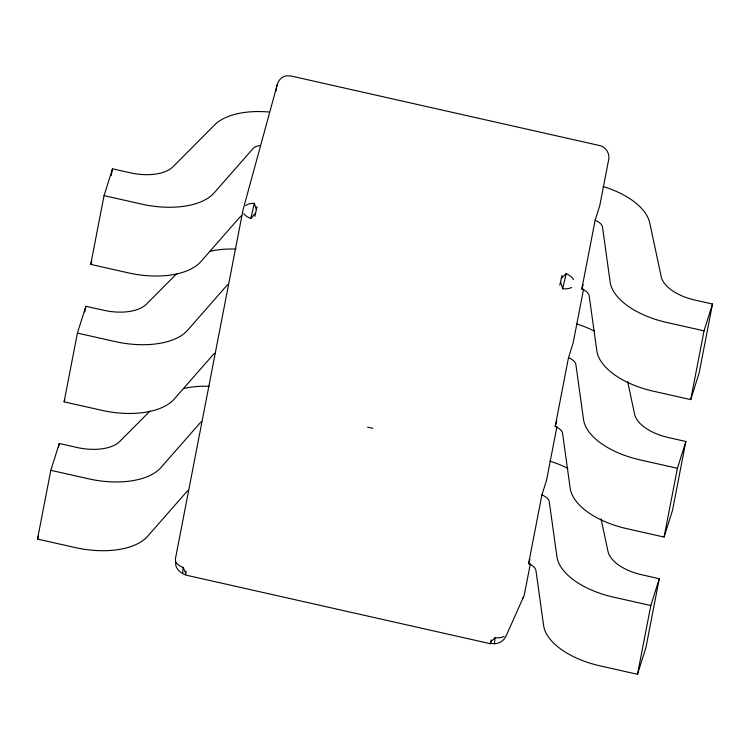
<?xml version="1.0" encoding="UTF-8"?>
<svg xmlns="http://www.w3.org/2000/svg" width="750" height="750" viewBox="0 0 750 750"><rect width="100%" height="100%" fill="white"/><g stroke="black" fill="none" stroke-linecap="round" stroke-linejoin="round"><path stroke-width="1.12" d="M491.053 639.881L490.659 643.781L185.681 575.053L182.597 573.478L183.206 567.478A13.612 6.994 11 0 1 176.137 562.537M185.616 574.547L186.075 571.153M490.594 643.284L494.438 643.762L495.047 637.762A13.612 6.994 11 0 0 504.084 636.45M188.372 490.462A13.612 6.994 11 0 0 186.656 491.803L147.647 536.278A68.053 34.978 11 0 1 75.009 547.528L37.5 539.072L50.822 470.316L59.278 443.494L76.875 447.459A40.828 20.991 11 0 0 119.794 441.412L150.084 410.991M214.969 353.222A13.612 6.994 11 0 0 213.253 354.562L174.244 399.047A68.053 34.978 11 0 1 101.606 410.287L64.097 401.841L77.419 333.075L85.875 306.253L103.472 310.219A40.828 20.991 11 0 0 146.391 304.181L176.681 273.75M241.603 215.775A13.612 6.994 11 0 0 239.887 217.116L200.878 261.6A68.053 34.978 11 0 1 128.241 272.85L90.731 264.394L104.053 195.628L112.509 168.816L130.106 172.772A40.828 20.991 11 0 0 173.025 166.734L214.781 124.791A68.053 34.978 11 0 1 268.959 112.013M58.613 446.934L59.278 443.494M84.769 311.991L85.875 306.253M111.178 175.688L112.509 168.816M275.991 91.041C276.553 85.491 278.259 78.619 284.156 76.472A12.6 11.287 39.3 0 1 286.444 75.844L291.112 76.022L599.222 145.463C605.747 146.653 610.209 153.647 608.587 160.078L599.794 205.481L595.144 220.228L581.812 288.984A13.612 6.994 11 0 1 589.191 295.837L596.831 350.831A68.053 34.978 11 0 0 653.212 391.163L690.722 399.619L699.178 372.797L712.5 304.031L694.913 300.066A40.828 20.991 11 0 1 661.238 276.769L649.716 222.816A68.053 34.978 11 0 0 603.131 186.506M601.05 518.85L608.006 551.447A40.828 20.991 11 0 0 641.681 574.753L659.269 578.719L645.947 647.484L637.491 674.297L599.981 665.841A68.053 34.978 11 0 1 543.6 625.519L535.959 570.525A13.612 6.994 11 0 0 528.581 563.672L541.912 494.906L546.562 480.159L556.95 426.525M627.647 381.619L634.603 414.206A40.828 20.991 11 0 0 668.278 437.512L685.866 441.478L672.534 510.244L664.078 537.056L626.578 528.609A68.053 34.978 11 0 1 570.197 488.278L562.556 433.284A13.612 6.994 11 0 0 555.178 426.431L568.5 357.675L573.15 342.919L583.584 289.125M530.363 563.747L524.194 595.397L505.753 636.741L503.766 639.553A13.612 13.191 24.2 0 1 494.438 643.762M637.491 674.297L650.812 605.531L659.269 578.719M664.078 537.056L677.409 468.3L685.866 441.478M690.722 399.619L704.044 330.853L712.5 304.031M254.822 216.384L257.091 206.541M559.8 285.122L562.069 275.269M243.769 213.553A13.612 6.994 11 0 0 250.838 218.484L254.334 203.325A13.612 9.094 15.3 0 0 245.578 205.697M571.716 287.456A13.612 6.994 11 0 1 562.678 288.769L566.175 273.6A13.612 9.094 15.3 0 1 573.525 279.609M277.331 84.394L243.047 209.794L175.416 558.787L175.828 565.65A13.612 13.191 24.2 0 0 182.597 573.478M90.731 264.394L91.791 261.038M64.097 401.841L64.8 399.6M37.5 539.072L38.559 535.725M581.812 288.984L583.144 284.775M555.178 426.431L556.838 421.163M528.581 563.672L529.913 559.462M523.612 596.972L522.459 598.866M250.838 218.484L255.553 213.047M561.3 278.428L566.175 273.6M490.725 641.953L495.047 637.762M104.053 195.628L141.562 204.084A68.053 34.978 11 0 0 214.209 192.834L253.209 148.35A13.612 6.994 11 0 1 260.325 145.547M704.044 330.853L666.534 322.397A68.053 34.978 11 0 1 610.153 282.075L602.512 227.081A13.612 6.994 11 0 0 595.144 220.228M77.419 333.075L114.928 341.531A68.053 34.978 11 0 0 187.575 330.281L226.575 285.797A13.612 6.994 11 0 1 228.291 284.456M677.409 468.3L639.9 459.844A68.053 34.978 11 0 1 583.519 419.513L575.878 364.519A13.612 6.994 11 0 0 568.5 357.675M367.566 427.153L372.872 428.353M50.822 470.316L88.331 478.762A68.053 34.978 11 0 0 160.978 467.522L199.978 423.038A13.612 6.994 11 0 1 201.694 421.697M650.812 605.531L613.303 597.084A68.053 34.978 11 0 1 556.922 556.753L549.281 501.759A13.612 6.994 11 0 0 541.912 494.906M183.206 567.478L185.747 573.216M254.334 203.325L256.322 209.691M560.522 281.784L562.678 288.769M576.497 323.944A68.053 34.978 11 0 1 594.459 331.106M210.103 251.325A68.053 34.978 11 0 1 235.866 249.056M549.9 461.184A68.053 34.978 11 0 1 567.863 468.347M183.506 388.566A68.053 34.978 11 0 1 209.269 386.297"/></g></svg>
